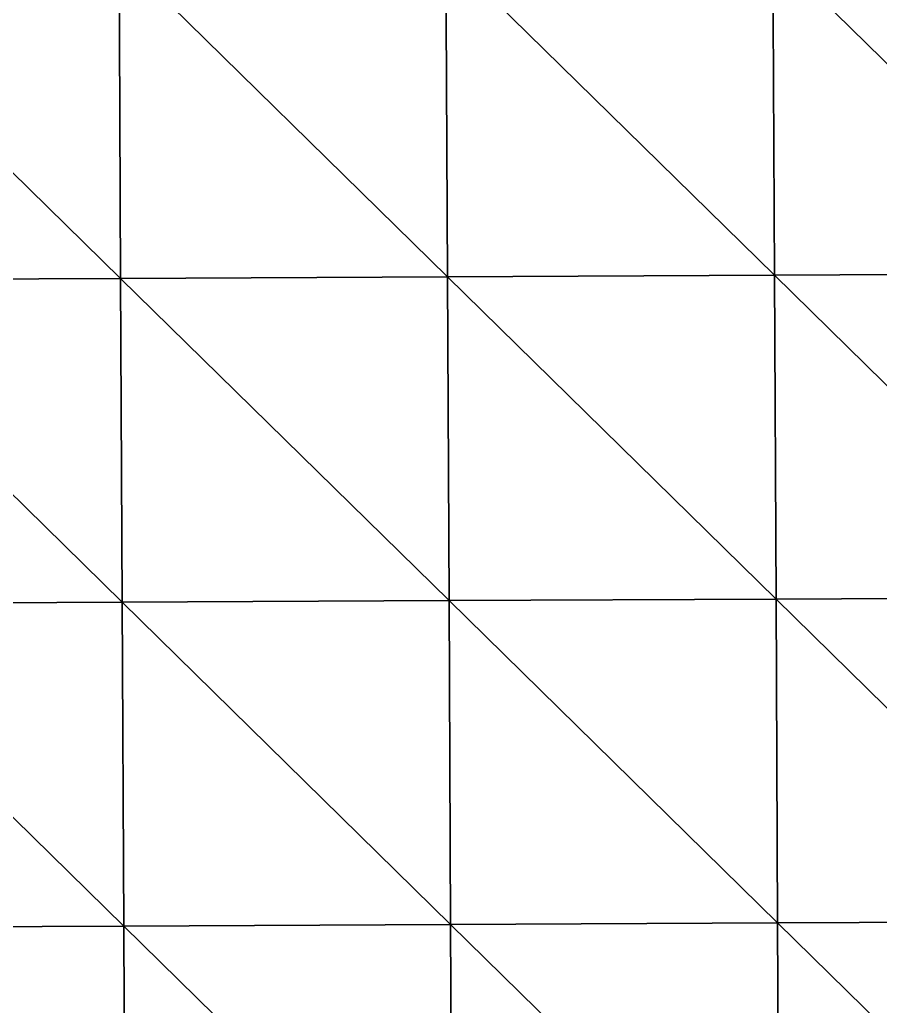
# Model space of a CAD drawing. Extents: x -372 to 678, y -263 to 741.
# Drawn here: x 283.51 to 316.58, y 362.62 to 400.51 of the extents above; entities that cross this region are included whole.
import ezdxf

# ---------------------------------------------------------------- set-up
doc = ezdxf.new("R2010")
doc.units = 0
doc.header["$LTSCALE"] = 0.0254
doc.layers.get('0').update_dxf_attribs({"linetype": 'CONTINUOUS'})
doc.layers.add('LOCATION_SNAPSHOT', color=144, linetype='CONTINUOUS')
doc.layers.add('LOCATION_TERRAIN', color=36, linetype='CONTINUOUS')

# ---------------------------------------------------------------- blocks, each defined once
blk = doc.blocks.new('LOCATION_SNAPSHOT_1')
at = {"color": 8}
mesh = blk.add_polyface(dxfattribs=at)
corners = [(-63.49, 214.773), (675.116, 740.668), (-66.007, 737.092), (677.638, 218.347)]
mesh.append_faces([[corners[k] for k in face] for face in [(0, 1, 2), (1, 0, 3)]], dxfattribs={"vtx0": -1, "color": 8})
blk = doc.blocks.new('LOCATION_TERRAIN_1')
at = {"color": 8}
mesh = blk.add_polyface(dxfattribs=at)
corners = [(312.515, 390.696, 5.086), (312.455, 403.132, 4.757), (299.893, 403.071, 3.438)]
mesh.append_faces([[corners[k] for k in face] for face in [(0, 1, 2)]], dxfattribs={"color": 8})
mesh = blk.add_polyface(dxfattribs=at)
corners = [(325.076, 390.756, 6.175), (325.016, 403.193, 5.976), (312.455, 403.132, 4.757)]
mesh.append_faces([[corners[k] for k in face] for face in [(0, 1, 2)]], dxfattribs={"color": 8})
mesh = blk.add_polyface(dxfattribs=at)
corners = [(325.076, 390.756, 6.175), (312.455, 403.132, 4.757), (312.515, 390.696, 5.086)]
mesh.append_faces([[corners[k] for k in face] for face in [(0, 1, 2)]], dxfattribs={"color": 8})
mesh = blk.add_polyface(dxfattribs=at)
corners = [(287.392, 390.575, 2.447), (287.332, 403.011, 2.118), (274.77, 402.95, 1.285)]
mesh.append_faces([[corners[k] for k in face] for face in [(0, 1, 2)]], dxfattribs={"color": 8})
mesh = blk.add_polyface(dxfattribs=at)
corners = [(287.392, 390.575, 2.447), (274.77, 402.95, 1.285), (274.83, 390.514, 1.614)]
mesh.append_faces([[corners[k] for k in face] for face in [(0, 1, 2)]], dxfattribs={"color": 8})
mesh = blk.add_polyface(dxfattribs=at)
corners = [(299.953, 390.635, 3.766), (299.893, 403.071, 3.438), (287.332, 403.011, 2.118)]
mesh.append_faces([[corners[k] for k in face] for face in [(0, 1, 2)]], dxfattribs={"color": 8})
mesh = blk.add_polyface(dxfattribs=at)
corners = [(299.953, 390.635, 3.766), (287.332, 403.011, 2.118), (287.392, 390.575, 2.447)]
mesh.append_faces([[corners[k] for k in face] for face in [(0, 1, 2)]], dxfattribs={"color": 8})
mesh = blk.add_polyface(dxfattribs=at)
corners = [(312.515, 390.696, 5.086), (299.893, 403.071, 3.438), (299.953, 390.635, 3.766)]
mesh.append_faces([[corners[k] for k in face] for face in [(0, 1, 2)]], dxfattribs={"color": 8})
mesh = blk.add_polyface(dxfattribs=at)
corners = [(300.013, 378.199, 4.095), (299.953, 390.635, 3.766), (287.392, 390.575, 2.447)]
mesh.append_faces([[corners[k] for k in face] for face in [(0, 1, 2)]], dxfattribs={"color": 8})
mesh = blk.add_polyface(dxfattribs=at)
corners = [(312.575, 378.26, 5.415), (312.515, 390.696, 5.086), (299.953, 390.635, 3.766)]
mesh.append_faces([[corners[k] for k in face] for face in [(0, 1, 2)]], dxfattribs={"color": 8})
mesh = blk.add_polyface(dxfattribs=at)
corners = [(312.575, 378.26, 5.415), (299.953, 390.635, 3.766), (300.013, 378.199, 4.095)]
mesh.append_faces([[corners[k] for k in face] for face in [(0, 1, 2)]], dxfattribs={"color": 8})
mesh = blk.add_polyface(dxfattribs=at)
corners = [(325.136, 378.32, 6.374), (325.076, 390.756, 6.175), (312.515, 390.696, 5.086)]
mesh.append_faces([[corners[k] for k in face] for face in [(0, 1, 2)]], dxfattribs={"color": 8})
mesh = blk.add_polyface(dxfattribs=at)
corners = [(325.136, 378.32, 6.374), (312.515, 390.696, 5.086), (312.575, 378.26, 5.415)]
mesh.append_faces([[corners[k] for k in face] for face in [(0, 1, 2)]], dxfattribs={"color": 8})
mesh = blk.add_polyface(dxfattribs=at)
corners = [(287.452, 378.138, 2.775), (287.392, 390.575, 2.447), (274.83, 390.514, 1.614)]
mesh.append_faces([[corners[k] for k in face] for face in [(0, 1, 2)]], dxfattribs={"color": 8})
mesh = blk.add_polyface(dxfattribs=at)
corners = [(287.452, 378.138, 2.775), (274.83, 390.514, 1.614), (274.89, 378.078, 1.943)]
mesh.append_faces([[corners[k] for k in face] for face in [(0, 1, 2)]], dxfattribs={"color": 8})
mesh = blk.add_polyface(dxfattribs=at)
corners = [(300.013, 378.199, 4.095), (287.392, 390.575, 2.447), (287.452, 378.138, 2.775)]
mesh.append_faces([[corners[k] for k in face] for face in [(0, 1, 2)]], dxfattribs={"color": 8})
mesh = blk.add_polyface(dxfattribs=at)
corners = [(287.512, 365.702, 3.295), (287.452, 378.138, 2.775), (274.89, 378.078, 1.943)]
mesh.append_faces([[corners[k] for k in face] for face in [(0, 1, 2)]], dxfattribs={"color": 8})
mesh = blk.add_polyface(dxfattribs=at)
corners = [(287.512, 365.702, 3.295), (274.89, 378.078, 1.943), (274.95, 365.642, 2.542)]
mesh.append_faces([[corners[k] for k in face] for face in [(0, 1, 2)]], dxfattribs={"color": 8})
mesh = blk.add_polyface(dxfattribs=at)
corners = [(300.073, 365.763, 4.536), (300.013, 378.199, 4.095), (287.452, 378.138, 2.775)]
mesh.append_faces([[corners[k] for k in face] for face in [(0, 1, 2)]], dxfattribs={"color": 8})
mesh = blk.add_polyface(dxfattribs=at)
corners = [(300.073, 365.763, 4.536), (287.452, 378.138, 2.775), (287.512, 365.702, 3.295)]
mesh.append_faces([[corners[k] for k in face] for face in [(0, 1, 2)]], dxfattribs={"color": 8})
mesh = blk.add_polyface(dxfattribs=at)
corners = [(312.635, 365.823, 5.776), (312.575, 378.26, 5.415), (300.013, 378.199, 4.095)]
mesh.append_faces([[corners[k] for k in face] for face in [(0, 1, 2)]], dxfattribs={"color": 8})
mesh = blk.add_polyface(dxfattribs=at)
corners = [(312.635, 365.823, 5.776), (300.013, 378.199, 4.095), (300.073, 365.763, 4.536)]
mesh.append_faces([[corners[k] for k in face] for face in [(0, 1, 2)]], dxfattribs={"color": 8})
mesh = blk.add_polyface(dxfattribs=at)
corners = [(325.196, 365.884, 6.572), (325.136, 378.32, 6.374), (312.575, 378.26, 5.415)]
mesh.append_faces([[corners[k] for k in face] for face in [(0, 1, 2)]], dxfattribs={"color": 8})
mesh = blk.add_polyface(dxfattribs=at)
corners = [(325.196, 365.884, 6.572), (312.575, 378.26, 5.415), (312.635, 365.823, 5.776)]
mesh.append_faces([[corners[k] for k in face] for face in [(0, 1, 2)]], dxfattribs={"color": 8})
mesh = blk.add_polyface(dxfattribs=at)
corners = [(287.572, 353.266, 3.885), (287.512, 365.702, 3.295), (274.95, 365.642, 2.542)]
mesh.append_faces([[corners[k] for k in face] for face in [(0, 1, 2)]], dxfattribs={"color": 8})
mesh = blk.add_polyface(dxfattribs=at)
corners = [(287.572, 353.266, 3.885), (274.95, 365.642, 2.542), (275.01, 353.205, 3.24)]
mesh.append_faces([[corners[k] for k in face] for face in [(0, 1, 2)]], dxfattribs={"color": 8})
mesh = blk.add_polyface(dxfattribs=at)
corners = [(300.133, 353.327, 5.016), (300.073, 365.763, 4.536), (287.512, 365.702, 3.295)]
mesh.append_faces([[corners[k] for k in face] for face in [(0, 1, 2)]], dxfattribs={"color": 8})
mesh = blk.add_polyface(dxfattribs=at)
corners = [(300.133, 353.327, 5.016), (287.512, 365.702, 3.295), (287.572, 353.266, 3.885)]
mesh.append_faces([[corners[k] for k in face] for face in [(0, 1, 2)]], dxfattribs={"color": 8})
mesh = blk.add_polyface(dxfattribs=at)
corners = [(312.695, 353.387, 6.148), (312.635, 365.823, 5.776), (300.073, 365.763, 4.536)]
mesh.append_faces([[corners[k] for k in face] for face in [(0, 1, 2)]], dxfattribs={"color": 8})
mesh = blk.add_polyface(dxfattribs=at)
corners = [(312.695, 353.387, 6.148), (300.073, 365.763, 4.536), (300.133, 353.327, 5.016)]
mesh.append_faces([[corners[k] for k in face] for face in [(0, 1, 2)]], dxfattribs={"color": 8})
mesh = blk.add_polyface(dxfattribs=at)
corners = [(325.256, 353.448, 6.771), (325.196, 365.884, 6.572), (312.635, 365.823, 5.776)]
mesh.append_faces([[corners[k] for k in face] for face in [(0, 1, 2)]], dxfattribs={"color": 8})
mesh = blk.add_polyface(dxfattribs=at)
corners = [(325.256, 353.448, 6.771), (312.635, 365.823, 5.776), (312.695, 353.387, 6.148)]
mesh.append_faces([[corners[k] for k in face] for face in [(0, 1, 2)]], dxfattribs={"color": 8})

msp = doc.modelspace()

# ---------------------------------------------------------------- block references
at = {"layer": 'LOCATION_SNAPSHOT', "color": 0}
msp.add_blockref('LOCATION_SNAPSHOT_1', (0, 0), dxfattribs=at)
at = {"layer": 'LOCATION_TERRAIN', "color": 0}
msp.add_blockref('LOCATION_TERRAIN_1', (0, 0), dxfattribs=at)

doc.saveas('drawing.dxf')
